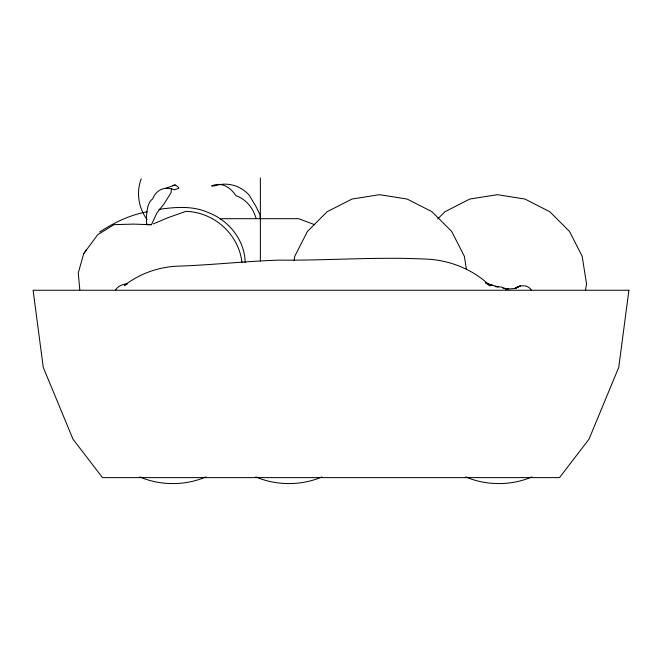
<?xml version="1.0" encoding="UTF-8"?>
<svg xmlns="http://www.w3.org/2000/svg" width="662" height="662" viewBox="0 0 662 662"><rect width="100%" height="100%" fill="white"/><g stroke="black" fill="none" stroke-linecap="round" stroke-linejoin="round"><path stroke-width="0.99" d="M294.127 260.365L294.772 256.277L307.433 231.427L327.16 211.708L352.01 199.039L379.558 194.678L407.113 199.039L431.963 211.708L451.683 231.427L464.352 256.277L466.453 269.542M585.556 289.948L586.524 283.832L582.163 256.277L569.502 231.427L549.774 211.708L524.925 199.039L497.377 194.678L469.821 199.039L444.972 211.708L437.665 219.006M86.234 250.228L83.685 253.687L78.257 272.976L79.821 289.865M151.846 223.822L156.911 212.907L164.002 204.012L171.053 192.642A37.651 8.532 75.1 0 1 171.59 188.637M115.469 290.138C117.811 286.001 122.884 283.973 127.476 283.791M83.685 253.687L97.678 234.745L114.005 224.633L133.716 224.112L148.478 224.625M99.697 232.023C114.195 222.498 130.025 214.902 147.187 211.79M126.881 284.089L124.497 285.421C139.384 273.869 157.796 267.183 176.589 266.198C210.864 265.156 244.973 261.217 279.248 260.116C329.883 260.663 380.6 256.343 431.152 259.396C453.131 261.482 474.24 270.485 490.145 285.91L485.312 282.641M205.89 476.888C185.658 485.8 159.981 485.8 139.748 476.888M321.98 476.888C301.748 485.8 276.071 485.8 255.838 476.888M531.9 476.888C511.668 485.8 485.991 485.8 465.75 476.888M153.319 223.922L167.478 217.872L185.848 211.344C214.322 212.212 238.701 234.216 242.011 262.516M220.247 219.403L222.142 218.692L298.603 218.692L314.74 224.724M165.368 188.389L175.099 185.012M158.855 209.399C174.735 207.082 192.203 205.634 207.223 212.13C228.382 219.751 244.783 239.801 245.18 262.64M504.245 288.392L509.699 288.913L516.592 288.293L514.523 288.591L516.633 287.664L514.606 288.632C519.769 284.825 528.069 284.205 531.619 290.486M146.674 224.228L151.433 224.732L146.674 224.691A37.651 13.53 78.2 0 1 152.608 199.03A37.651 22.889 65.8 0 1 174.412 189.779L178.988 188.198A37.651 8.532 75.1 0 0 172.898 185.741M503.062 288.235L508.342 288.93L506.231 288.649M504.667 288.433L506.918 289.319L501.043 286.985L495.077 286.514L498.147 286.869L489.64 284.354L493.008 285.661L485.428 282.616M260.191 218.799L260.083 214.852L255.979 206.511L249.21 195.182A37.651 34.151 -89.9 0 0 214.893 185.865L211.617 185.997A37.651 23.94 86.3 0 1 236.011 195.72A37.651 31.751 -81.8 0 1 255.995 218.203M260.373 177.937L260.373 218.245M260.373 218.692L260.373 261.076M147.088 219.618A44.222 42.625 36.4 0 1 141.196 178.848M628.9 290.254L618.747 367.352L588.99 439.204L559.514 477.616L102.486 477.616L73.01 439.204L43.253 367.352L33.1 290.254L628.9 290.254M517.758 287.101L516.087 287.862L520.299 285.959L517.758 287.101"/></g></svg>
